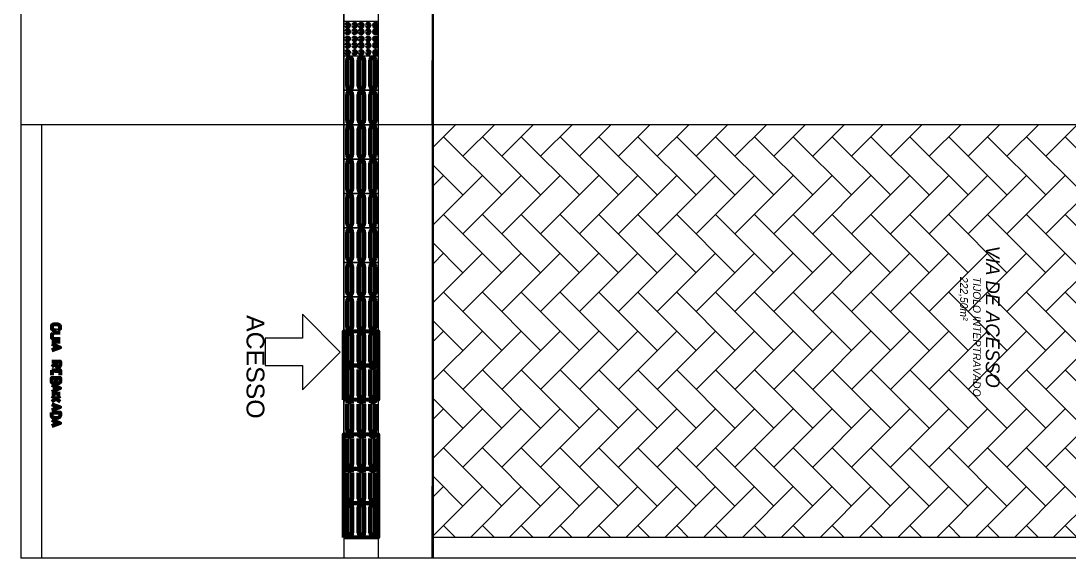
# Model space of a CAD drawing. Header units: millimetres. Extents: x 2273 to 2522, y 1034 to 1187.
# Drawn here: x 2388.99 to 2396.62, y 1155.71 to 1159.62 of the extents above; entities that cross this region are included whole.
import ezdxf

# ---------------------------------------------------------------- set-up
doc = ezdxf.new("R2010")
doc.units = ezdxf.units.MM
doc.layers.add('LAYER8', color=8, linetype='Continuous')
doc.layers.add('PAREDES', color=4, linetype='Continuous', lineweight=100)
doc.styles.get("Standard").update_dxf_attribs({"font": 'arial.ttf'})

# ---------------------------------------------------------------- blocks, each defined once
blk = doc.blocks.new('DEW')
at = {"layer": 'PAREDES', "color": 0, "linetype": 'Continuous'}
for points in [[(89.6564, 139.748), (89.6505, 139.7539), (89.6446, 139.7598), (89.6417, 139.7627), (89.627, 139.7627), (89.6211, 139.7598), (89.6152, 139.7539), (89.6123, 139.748), (89.6123, 139.7392), (89.6123, 139.7245), (89.6123, 139.7157), (89.6152, 139.7098), (89.6211, 139.701), (89.627, 139.701), (89.6417, 139.701), (89.6446, 139.701), (89.6505, 139.7098), (89.6564, 139.7157), (89.6564, 139.7245), (89.6417, 139.7245)], [(89.674, 139.7627), (89.674, 139.7186), (89.6799, 139.7098), (89.6858, 139.701), (89.6946, 139.701), (89.7005, 139.701), (89.7093, 139.701), (89.7152, 139.7098), (89.7181, 139.7186), (89.7181, 139.7627)], [(89.7387, 139.7627), (89.7387, 139.701)], [(89.7534, 139.701), (89.7799, 139.7627), (89.8034, 139.701)], [(89.8828, 139.701), (89.8828, 139.7627), (89.9064, 139.7627), (89.9152, 139.7598), (89.9211, 139.7569), (89.9211, 139.751), (89.9211, 139.7451), (89.9211, 139.7392), (89.9152, 139.7363), (89.9064, 139.7333), (89.8828, 139.7333)], [(89.9446, 139.701), (89.9446, 139.7627), (89.9828, 139.7627)], [(90.027, 139.7333), (90.0358, 139.7304), (90.0387, 139.7275), (90.0417, 139.7216), (90.0417, 139.7127), (90.0387, 139.7069), (90.0358, 139.701), (90.027, 139.701), (90.0005, 139.701), (90.0005, 139.7627), (90.027, 139.7627), (90.0358, 139.7598), (90.0387, 139.7569), (90.0417, 139.751), (90.0417, 139.7451), (90.0387, 139.7392), (90.0358, 139.7363), (90.027, 139.7333), (90.0005, 139.7333)], [(90.0534, 139.701), (90.077, 139.7627), (90.1034, 139.701)], [(90.1181, 139.7627), (90.1181, 139.701)], [(90.1358, 139.7627), (90.177, 139.701)], [(90.177, 139.7627), (90.1358, 139.701)], [(90.1917, 139.701), (90.2152, 139.7627), (90.2387, 139.701)], [(90.2534, 139.701), (90.2534, 139.7627), (90.274, 139.7627), (90.2828, 139.7598), (90.2887, 139.7539), (90.2917, 139.748), (90.2946, 139.7392), (90.2946, 139.7245), (90.2917, 139.7157), (90.2887, 139.7098), (90.2828, 139.701), (90.274, 139.701), (90.2534, 139.701)], [(90.3064, 139.701), (90.3299, 139.7627), (90.3534, 139.701)], [(89.7652, 139.7216), (89.7946, 139.7216)], [(89.9005, 139.7333), (89.9211, 139.701)], [(89.9446, 139.7333), (89.9652, 139.7333)], [(89.9446, 139.701), (89.9828, 139.701)], [(90.0623, 139.7216), (90.0917, 139.7216)], [(90.2005, 139.7216), (90.2299, 139.7216)], [(90.3152, 139.7216), (90.3446, 139.7216)]]:
    blk.add_lwpolyline(points, dxfattribs=at)
blk = doc.blocks.new('VBCX')
at = {"layer": 'PAREDES', "color": 30, "linetype": 'Continuous'}
for points in [[(87.4358, 142.0451), (87.4446, 142.048), (87.4475, 142.0569), (87.4446, 142.0657), (87.4358, 142.0686), (87.427, 142.0657), (87.424, 142.0569), (87.427, 142.048), (87.4358, 142.0451)], [(87.4358, 142.048), (87.4417, 142.048), (87.4446, 142.0569), (87.4417, 142.0627), (87.4358, 142.0657), (87.427, 142.0627), (87.424, 142.0569), (87.427, 142.048), (87.4358, 142.048)], [(87.4828, 142.0451), (87.4917, 142.048), (87.4946, 142.0569), (87.4917, 142.0657), (87.4828, 142.0686), (87.474, 142.0657), (87.4711, 142.0569), (87.474, 142.048), (87.4828, 142.0451)], [(87.4828, 142.048), (87.4917, 142.048), (87.4946, 142.0569), (87.4917, 142.0627), (87.4828, 142.0657), (87.477, 142.0627), (87.474, 142.0569), (87.477, 142.048), (87.4828, 142.048)], [(87.5358, 142.0451), (87.5417, 142.048), (87.5475, 142.0569), (87.5417, 142.0657), (87.5358, 142.0686), (87.527, 142.0657), (87.524, 142.0569), (87.527, 142.048), (87.5358, 142.0451)], [(87.5358, 142.048), (87.5417, 142.048), (87.5446, 142.0569), (87.5417, 142.0627), (87.5358, 142.0657), (87.527, 142.0627), (87.524, 142.0569), (87.527, 142.048), (87.5358, 142.048)], [(87.5828, 142.0451), (87.5917, 142.048), (87.5946, 142.0569), (87.5917, 142.0657), (87.5828, 142.0686), (87.574, 142.0657), (87.5711, 142.0569), (87.574, 142.048), (87.5828, 142.0451)], [(87.5828, 142.048), (87.5887, 142.048), (87.5917, 142.0569), (87.5887, 142.0627), (87.5828, 142.0657), (87.577, 142.0627), (87.574, 142.0569), (87.577, 142.048), (87.5828, 142.048)], [(87.6328, 142.0451), (87.6417, 142.048), (87.6446, 142.0569), (87.6417, 142.0657), (87.6328, 142.0686), (87.627, 142.0657), (87.6211, 142.0569), (87.627, 142.048), (87.6328, 142.0451)], [(87.6328, 142.048), (87.6417, 142.048), (87.6446, 142.0569), (87.6417, 142.0627), (87.6328, 142.0657), (87.627, 142.0627), (87.624, 142.0569), (87.627, 142.048), (87.6328, 142.048)], [(87.4358, 141.9951), (87.4417, 141.998), (87.4446, 142.0039), (87.4417, 142.0127), (87.4358, 142.0157), (87.427, 142.0127), (87.424, 142.0039), (87.427, 141.998), (87.4358, 141.9951)], [(87.4358, 141.9951), (87.4446, 141.998), (87.4475, 142.0039), (87.4446, 142.0127), (87.4358, 142.0157), (87.427, 142.0127), (87.424, 142.0039), (87.427, 141.998), (87.4358, 141.9951)], [(87.4358, 141.9422), (87.4446, 141.9451), (87.4475, 141.9539), (87.4446, 141.9627), (87.4358, 141.9657), (87.427, 141.9627), (87.424, 141.9539), (87.427, 141.9451), (87.4358, 141.9422)], [(87.4828, 141.9951), (87.4917, 141.998), (87.4946, 142.0039), (87.4917, 142.0127), (87.4828, 142.0157), (87.474, 142.0127), (87.4711, 142.0039), (87.474, 141.998), (87.4828, 141.9951)], [(87.4828, 141.9422), (87.4917, 141.9451), (87.4946, 141.9539), (87.4917, 141.9627), (87.4828, 141.9657), (87.474, 141.9627), (87.4711, 141.9539), (87.474, 141.9451), (87.4828, 141.9422)], [(87.4828, 141.9951), (87.4917, 141.998), (87.4946, 142.0039), (87.4917, 142.0127), (87.4828, 142.0157), (87.477, 142.0127), (87.474, 142.0039), (87.477, 141.998), (87.4828, 141.9951)], [(87.5358, 141.9951), (87.5417, 141.998), (87.5446, 142.0039), (87.5417, 142.0127), (87.5358, 142.0157), (87.527, 142.0127), (87.524, 142.0039), (87.527, 141.998), (87.5358, 141.9951)], [(87.5358, 141.9951), (87.5417, 141.998), (87.5475, 142.0039), (87.5417, 142.0127), (87.5358, 142.0157), (87.527, 142.0127), (87.524, 142.0039), (87.527, 141.998), (87.5358, 141.9951)], [(87.5358, 141.9422), (87.5417, 141.9451), (87.5475, 141.9539), (87.5417, 141.9627), (87.5358, 141.9657), (87.527, 141.9627), (87.524, 141.9539), (87.527, 141.9451), (87.5358, 141.9422)], [(87.5828, 141.9951), (87.5917, 141.998), (87.5946, 142.0039), (87.5917, 142.0127), (87.5828, 142.0157), (87.574, 142.0127), (87.5711, 142.0039), (87.574, 141.998), (87.5828, 141.9951)], [(87.5828, 141.9422), (87.5917, 141.9451), (87.5946, 141.9539), (87.5917, 141.9627), (87.5828, 141.9657), (87.574, 141.9627), (87.5711, 141.9539), (87.574, 141.9451), (87.5828, 141.9422)], [(87.5828, 141.9951), (87.5887, 141.998), (87.5917, 142.0039), (87.5887, 142.0127), (87.5828, 142.0157), (87.577, 142.0127), (87.574, 142.0039), (87.577, 141.998), (87.5828, 141.9951)], [(87.6328, 141.9951), (87.6417, 141.998), (87.6446, 142.0039), (87.6417, 142.0127), (87.6328, 142.0157), (87.627, 142.0127), (87.6211, 142.0039), (87.627, 141.998), (87.6328, 141.9951)], [(87.6328, 141.9422), (87.6417, 141.9451), (87.6446, 141.9539), (87.6417, 141.9627), (87.6328, 141.9657), (87.627, 141.9627), (87.6211, 141.9539), (87.627, 141.9451), (87.6328, 141.9422)], [(87.6328, 141.9951), (87.6417, 141.998), (87.6446, 142.0039), (87.6417, 142.0127), (87.6328, 142.0157), (87.627, 142.0127), (87.624, 142.0039), (87.627, 141.998), (87.6328, 141.9951)], [(87.4358, 141.9451), (87.4417, 141.948), (87.4446, 141.9539), (87.4417, 141.9598), (87.4358, 141.9627), (87.427, 141.9598), (87.424, 141.9539), (87.427, 141.948), (87.4358, 141.9451)], [(87.4358, 141.8951), (87.4446, 141.898), (87.4475, 141.9069), (87.4446, 141.9127), (87.4358, 141.9186), (87.427, 141.9127), (87.424, 141.9069), (87.427, 141.898), (87.4358, 141.8951)], [(87.4358, 141.8951), (87.4417, 141.898), (87.4446, 141.9069), (87.4417, 141.9127), (87.4358, 141.9157), (87.427, 141.9127), (87.424, 141.9069), (87.427, 141.898), (87.4358, 141.8951)], [(87.4828, 141.8951), (87.4917, 141.898), (87.4946, 141.9069), (87.4917, 141.9127), (87.4828, 141.9186), (87.474, 141.9127), (87.4711, 141.9069), (87.474, 141.898), (87.4828, 141.8951)], [(87.4828, 141.9451), (87.4917, 141.948), (87.4946, 141.9539), (87.4917, 141.9598), (87.4828, 141.9627), (87.477, 141.9598), (87.474, 141.9539), (87.477, 141.948), (87.4828, 141.9451)], [(87.4828, 141.8951), (87.4917, 141.898), (87.4946, 141.9069), (87.4917, 141.9127), (87.4828, 141.9157), (87.477, 141.9127), (87.474, 141.9069), (87.477, 141.898), (87.4828, 141.8951)], [(87.5358, 141.9451), (87.5417, 141.948), (87.5446, 141.9539), (87.5417, 141.9598), (87.5358, 141.9627), (87.527, 141.9598), (87.524, 141.9539), (87.527, 141.948), (87.5358, 141.9451)], [(87.5358, 141.8951), (87.5417, 141.898), (87.5475, 141.9069), (87.5417, 141.9127), (87.5358, 141.9186), (87.527, 141.9127), (87.524, 141.9069), (87.527, 141.898), (87.5358, 141.8951)], [(87.5358, 141.8951), (87.5417, 141.898), (87.5446, 141.9069), (87.5417, 141.9127), (87.5358, 141.9157), (87.527, 141.9127), (87.524, 141.9069), (87.527, 141.898), (87.5358, 141.8951)], [(87.5828, 141.8951), (87.5917, 141.898), (87.5946, 141.9069), (87.5917, 141.9127), (87.5828, 141.9186), (87.574, 141.9127), (87.5711, 141.9069), (87.574, 141.898), (87.5828, 141.8951)], [(87.5828, 141.9451), (87.5887, 141.948), (87.5917, 141.9539), (87.5887, 141.9598), (87.5828, 141.9627), (87.577, 141.9598), (87.574, 141.9539), (87.577, 141.948), (87.5828, 141.9451)], [(87.5828, 141.8951), (87.5887, 141.898), (87.5917, 141.9069), (87.5887, 141.9127), (87.5828, 141.9157), (87.577, 141.9127), (87.574, 141.9069), (87.577, 141.898), (87.5828, 141.8951)], [(87.6328, 141.8951), (87.6417, 141.898), (87.6446, 141.9069), (87.6417, 141.9127), (87.6328, 141.9186), (87.627, 141.9127), (87.6211, 141.9069), (87.627, 141.898), (87.6328, 141.8951)], [(87.6328, 141.9451), (87.6417, 141.948), (87.6446, 141.9539), (87.6417, 141.9598), (87.6328, 141.9627), (87.627, 141.9598), (87.624, 141.9539), (87.627, 141.948), (87.6328, 141.9451)], [(87.6328, 141.8951), (87.6417, 141.898), (87.6446, 141.9069), (87.6417, 141.9127), (87.6328, 141.9157), (87.627, 141.9127), (87.624, 141.9069), (87.627, 141.898), (87.6328, 141.8951)], [(87.4358, 141.8451), (87.4417, 141.848), (87.4446, 141.8539), (87.4417, 141.8627), (87.4358, 141.8657), (87.427, 141.8627), (87.424, 141.8539), (87.427, 141.848), (87.4358, 141.8451)], [(87.4358, 141.8422), (87.4446, 141.848), (87.4475, 141.8539), (87.4446, 141.8627), (87.4358, 141.8657), (87.427, 141.8627), (87.424, 141.8539), (87.427, 141.848), (87.4358, 141.8422)], [(87.4828, 141.8422), (87.4917, 141.848), (87.4946, 141.8539), (87.4917, 141.8627), (87.4828, 141.8657), (87.474, 141.8627), (87.4711, 141.8539), (87.474, 141.848), (87.4828, 141.8422)], [(87.4828, 141.8451), (87.4917, 141.848), (87.4946, 141.8539), (87.4917, 141.8627), (87.4828, 141.8657), (87.477, 141.8627), (87.474, 141.8539), (87.477, 141.848), (87.4828, 141.8451)], [(87.5358, 141.8451), (87.5417, 141.848), (87.5446, 141.8539), (87.5417, 141.8627), (87.5358, 141.8657), (87.527, 141.8627), (87.524, 141.8539), (87.527, 141.848), (87.5358, 141.8451)], [(87.5358, 141.8422), (87.5417, 141.848), (87.5475, 141.8539), (87.5417, 141.8627), (87.5358, 141.8657), (87.527, 141.8627), (87.524, 141.8539), (87.527, 141.848), (87.5358, 141.8422)], [(87.5828, 141.8422), (87.5917, 141.848), (87.5946, 141.8539), (87.5917, 141.8627), (87.5828, 141.8657), (87.574, 141.8627), (87.5711, 141.8539), (87.574, 141.848), (87.5828, 141.8422)], [(87.5828, 141.8451), (87.5887, 141.848), (87.5917, 141.8539), (87.5887, 141.8627), (87.5828, 141.8657), (87.577, 141.8627), (87.574, 141.8539), (87.577, 141.848), (87.5828, 141.8451)], [(87.6328, 141.8422), (87.6417, 141.848), (87.6446, 141.8539), (87.6417, 141.8627), (87.6328, 141.8657), (87.627, 141.8627), (87.6211, 141.8539), (87.627, 141.848), (87.6328, 141.8422)], [(87.6328, 141.8451), (87.6417, 141.848), (87.6446, 141.8539), (87.6417, 141.8627), (87.6328, 141.8657), (87.627, 141.8627), (87.624, 141.8539), (87.627, 141.848), (87.6328, 141.8451)]]:
    blk.add_lwpolyline(points, dxfattribs=at)
at = {"layer": 'PAREDES', "color": 160, "linetype": 'Continuous'}
for points in [[(87.6887, 142.0598), (87.6799, 142.0569), (87.674, 142.0539), (87.6711, 142.048), (87.6681, 142.0392), (87.6711, 142.0304), (87.674, 142.0245), (87.6799, 142.0216), (87.6887, 142.0186)], [(87.6887, 142.0539), (87.677, 142.051), (87.674, 142.0392), (87.677, 142.0275), (87.6887, 142.0245)], [(87.6887, 142.0598), (87.8799, 142.0598)], [(87.6887, 142.0539), (87.8799, 142.0539)], [(87.8799, 142.0186), (87.8887, 142.0216), (87.8946, 142.0245), (87.8975, 142.0304), (87.9005, 142.0392), (87.8975, 142.048), (87.8946, 142.0539), (87.8887, 142.0569), (87.8799, 142.0598)], [(87.8799, 142.0245), (87.8917, 142.0275), (87.8946, 142.0392), (87.8917, 142.051), (87.8799, 142.0539)], [(87.9387, 142.0598), (87.9299, 142.0569), (87.924, 142.0539), (87.9211, 142.048), (87.9181, 142.0392), (87.9211, 142.0304), (87.924, 142.0245), (87.9299, 142.0216), (87.9387, 142.0186)], [(87.9387, 142.0539), (87.927, 142.051), (87.924, 142.0392), (87.927, 142.0275), (87.9387, 142.0245)], [(87.9387, 142.0598), (88.1299, 142.0598)], [(87.9387, 142.0539), (88.1299, 142.0539)], [(88.1299, 142.0186), (88.1387, 142.0216), (88.1446, 142.0245), (88.1475, 142.0304), (88.1505, 142.0392), (88.1475, 142.048), (88.1446, 142.0539), (88.1387, 142.0569), (88.1299, 142.0598)], [(88.1299, 142.0245), (88.1417, 142.0275), (88.1446, 142.0392), (88.1417, 142.051), (88.1299, 142.0539)], [(88.1887, 142.0598), (88.1799, 142.0569), (88.174, 142.0539), (88.1711, 142.048), (88.1681, 142.0392), (88.1711, 142.0304), (88.174, 142.0245), (88.1799, 142.0216), (88.1887, 142.0186)], [(88.1887, 142.0539), (88.177, 142.051), (88.174, 142.0392), (88.177, 142.0275), (88.1887, 142.0245)], [(88.1887, 142.0598), (88.3799, 142.0598)], [(88.1887, 142.0539), (88.3799, 142.0539)], [(88.3799, 142.0186), (88.3887, 142.0216), (88.3946, 142.0245), (88.3975, 142.0304), (88.4005, 142.0392), (88.3975, 142.048), (88.3946, 142.0539), (88.3858, 142.0569), (88.3799, 142.0598)], [(88.3799, 142.0245), (88.3917, 142.0275), (88.3946, 142.0392), (88.3917, 142.051), (88.3799, 142.0539)], [(88.4387, 142.0598), (88.4299, 142.0569), (88.424, 142.0539), (88.4211, 142.048), (88.4181, 142.0392), (88.4211, 142.0304), (88.424, 142.0245), (88.4299, 142.0216), (88.4387, 142.0186)], [(88.4387, 142.0539), (88.427, 142.051), (88.424, 142.0392), (88.427, 142.0275), (88.4387, 142.0245)], [(88.4387, 142.0598), (88.6299, 142.0598)], [(88.4387, 142.0539), (88.6299, 142.0539)], [(88.6299, 142.0186), (88.6387, 142.0216), (88.6446, 142.0245), (88.6475, 142.0304), (88.6505, 142.0392), (88.6475, 142.048), (88.6446, 142.0539), (88.6358, 142.0569), (88.6299, 142.0598)], [(88.6299, 142.0245), (88.6417, 142.0275), (88.6446, 142.0392), (88.6417, 142.051), (88.6299, 142.0539)], [(88.6887, 142.0598), (88.6799, 142.0569), (88.674, 142.0539), (88.6711, 142.048), (88.6681, 142.0392), (88.6711, 142.0304), (88.674, 142.0245), (88.6799, 142.0216), (88.6887, 142.0186)], [(88.6887, 142.0539), (88.677, 142.051), (88.674, 142.0392), (88.677, 142.0275), (88.6887, 142.0245)], [(88.6887, 142.0598), (88.8799, 142.0598)], [(88.6887, 142.0539), (88.8799, 142.0539)], [(88.8799, 142.0186), (88.8858, 142.0216), (88.8946, 142.0245), (88.8975, 142.0304), (88.9005, 142.0392), (88.8975, 142.048), (88.8946, 142.0539), (88.8858, 142.0569), (88.8799, 142.0598)], [(88.8799, 142.0245), (88.8917, 142.0275), (88.8946, 142.0392), (88.8917, 142.051), (88.8799, 142.0539)], [(88.9417, 142.0598), (88.9328, 142.0569), (88.927, 142.0539), (88.9211, 142.048), (88.9211, 142.0392), (88.9211, 142.0304), (88.927, 142.0245), (88.9328, 142.0216), (88.9417, 142.0186)], [(88.9417, 142.0539), (88.9299, 142.051), (88.924, 142.0392), (88.9299, 142.0275), (88.9417, 142.0245)], [(88.9417, 142.0598), (89.1299, 142.0598)], [(88.9417, 142.0539), (89.1299, 142.0539)], [(89.1299, 142.0186), (89.1358, 142.0216), (89.1446, 142.0245), (89.1475, 142.0304), (89.1505, 142.0392), (89.1475, 142.048), (89.1446, 142.0539), (89.1358, 142.0569), (89.1299, 142.0598)], [(89.1299, 142.0245), (89.1417, 142.0275), (89.1446, 142.0392), (89.1417, 142.051), (89.1299, 142.0539)], [(89.1917, 142.0598), (89.1828, 142.0569), (89.177, 142.0539), (89.1711, 142.048), (89.1711, 142.0392), (89.1711, 142.0304), (89.177, 142.0245), (89.1828, 142.0216), (89.1917, 142.0186)], [(89.1917, 142.0539), (89.1799, 142.051), (89.174, 142.0392), (89.1799, 142.0275), (89.1917, 142.0245)], [(89.1917, 142.0598), (89.3828, 142.0598)], [(89.1917, 142.0539), (89.3828, 142.0539)], [(89.3799, 142.0186), (89.3887, 142.0216), (89.3946, 142.0245), (89.4005, 142.0304), (89.4005, 142.0392), (89.4005, 142.048), (89.3946, 142.0539), (89.3887, 142.0569), (89.3799, 142.0598)], [(89.3799, 142.0245), (89.3917, 142.0275), (89.3975, 142.0392), (89.3917, 142.051), (89.3799, 142.0539)], [(89.4417, 142.0598), (89.4328, 142.0569), (89.427, 142.0539), (89.4211, 142.048), (89.4211, 142.0392), (89.4211, 142.0304), (89.427, 142.0245), (89.4328, 142.0216), (89.4417, 142.0186)], [(89.4417, 142.0539), (89.4299, 142.051), (89.424, 142.0392), (89.4299, 142.0275), (89.4417, 142.0245)], [(89.4417, 142.0598), (89.6328, 142.0598)], [(89.4417, 142.0539), (89.6328, 142.0539)], [(89.6299, 142.0186), (89.6387, 142.0216), (89.6446, 142.0245), (89.6505, 142.0304), (89.6505, 142.0392), (89.6505, 142.048), (89.6446, 142.0539), (89.6387, 142.0569), (89.6299, 142.0598)], [(89.6299, 142.0245), (89.6417, 142.0275), (89.6475, 142.0392), (89.6417, 142.051), (89.6299, 142.0539)], [(89.9123, 141.8275), (89.6623, 141.8275), (89.6623, 142.0775), (89.9123, 142.0775), (89.9123, 141.8275)], [(89.6917, 142.0598), (89.6828, 142.0569), (89.677, 142.0539), (89.6711, 142.048), (89.6711, 142.0392), (89.6711, 142.0304), (89.677, 142.0245), (89.6828, 142.0216), (89.6917, 142.0186)], [(89.6917, 142.0539), (89.6799, 142.051), (89.674, 142.0392), (89.6799, 142.0275), (89.6917, 142.0245)], [(89.6917, 142.0598), (89.8828, 142.0598)], [(89.6917, 142.0539), (89.8828, 142.0539)], [(89.8799, 142.0186), (89.8887, 142.0216), (89.8946, 142.0245), (89.9005, 142.0304), (89.9005, 142.0392), (89.9005, 142.048), (89.8946, 142.0539), (89.8887, 142.0569), (89.8799, 142.0598)], [(89.8799, 142.0245), (89.8917, 142.0275), (89.8975, 142.0392), (89.8917, 142.051), (89.8799, 142.0539)], [(90.1623, 141.8275), (89.9123, 141.8275), (89.9123, 142.0775), (90.1623, 142.0775), (90.1623, 141.8275)], [(89.9387, 142.0598), (89.9328, 142.0569), (89.927, 142.0539), (89.9211, 142.048), (89.9211, 142.0392), (89.9211, 142.0304), (89.927, 142.0245), (89.9328, 142.0216), (89.9387, 142.0186)], [(89.9387, 142.0539), (89.9299, 142.051), (89.924, 142.0392), (89.9299, 142.0275), (89.9387, 142.0245)], [(89.9417, 142.0598), (90.1328, 142.0598)], [(89.9417, 142.0539), (90.1328, 142.0539)], [(90.1299, 142.0186), (90.1387, 142.0216), (90.1446, 142.0245), (90.1505, 142.0304), (90.1505, 142.0392), (90.1505, 142.048), (90.1446, 142.0539), (90.1387, 142.0569), (90.1299, 142.0598)], [(90.1299, 142.0245), (90.1417, 142.0275), (90.1475, 142.0392), (90.1417, 142.051), (90.1299, 142.0539)], [(90.1887, 142.0598), (90.1828, 142.0569), (90.177, 142.0539), (90.1711, 142.048), (90.1711, 142.0392), (90.1711, 142.0304), (90.177, 142.0245), (90.1828, 142.0216), (90.1887, 142.0186)], [(90.1887, 142.0539), (90.1799, 142.051), (90.174, 142.0392), (90.1799, 142.0275), (90.1887, 142.0245)], [(90.1917, 142.0598), (90.3828, 142.0598)], [(90.1917, 142.0539), (90.3828, 142.0539)], [(90.3799, 142.0186), (90.3887, 142.0216), (90.3946, 142.0245), (90.4005, 142.0304), (90.4005, 142.0392), (90.4005, 142.048), (90.3946, 142.0539), (90.3887, 142.0569), (90.3799, 142.0598)], [(90.3799, 142.0245), (90.3917, 142.0275), (90.3975, 142.0392), (90.3917, 142.051), (90.3799, 142.0539)], [(90.6623, 141.8275), (90.4123, 141.8275), (90.4123, 142.0775), (90.6623, 142.0775), (90.6623, 141.8275)], [(90.4387, 142.0598), (90.4328, 142.0569), (90.427, 142.0539), (90.4211, 142.048), (90.4211, 142.0392), (90.4211, 142.0304), (90.427, 142.0245), (90.4328, 142.0216), (90.4387, 142.0186)], [(90.4387, 142.0539), (90.4299, 142.051), (90.424, 142.0392), (90.4299, 142.0275), (90.4387, 142.0245)], [(90.4417, 142.0598), (90.6328, 142.0598)], [(90.4417, 142.0539), (90.6328, 142.0539)], [(90.6299, 142.0186), (90.6387, 142.0216), (90.6446, 142.0245), (90.6505, 142.0304), (90.6505, 142.0392), (90.6475, 142.048), (90.6446, 142.0539), (90.6387, 142.0569), (90.6299, 142.0598)], [(90.6299, 142.0245), (90.6417, 142.0275), (90.6475, 142.0392), (90.6417, 142.051), (90.6299, 142.0539)], [(90.9123, 141.8275), (90.6623, 141.8275), (90.6623, 142.0775), (90.9123, 142.0775), (90.9123, 141.8275)], [(90.6887, 142.0598), (90.6828, 142.0569), (90.677, 142.0539), (90.6711, 142.048), (90.6711, 142.0392), (90.6711, 142.0304), (90.677, 142.0245), (90.6828, 142.0216), (90.6887, 142.0186)], [(90.6887, 142.0539), (90.6799, 142.051), (90.674, 142.0392), (90.6799, 142.0275), (90.6887, 142.0245)], [(90.6917, 142.0598), (90.8828, 142.0598)], [(90.6917, 142.0539), (90.8828, 142.0539)], [(90.8799, 142.0186), (90.8887, 142.0216), (90.8946, 142.0245), (90.8975, 142.0304), (90.9005, 142.0392), (90.8975, 142.048), (90.8946, 142.0539), (90.8887, 142.0569), (90.8799, 142.0598)], [(90.8799, 142.0245), (90.8917, 142.0275), (90.8975, 142.0392), (90.8917, 142.051), (90.8799, 142.0539)], [(91.1623, 141.8275), (90.9123, 141.8275), (90.9123, 142.0775), (91.1623, 142.0775), (91.1623, 141.8275)], [(90.9417, 142.0598), (90.9328, 142.0569), (90.927, 142.0539), (90.924, 142.048), (90.9211, 142.0392), (90.924, 142.0304), (90.927, 142.0245), (90.9328, 142.0216), (90.9417, 142.0186)], [(90.9417, 142.0539), (90.9299, 142.051), (90.927, 142.0392), (90.9299, 142.0275), (90.9417, 142.0245)], [(90.9417, 142.0598), (91.1299, 142.0598)], [(90.9417, 142.0539), (91.1299, 142.0539)], [(91.1299, 142.0186), (91.1387, 142.0216), (91.1446, 142.0245), (91.1475, 142.0304), (91.1505, 142.0392), (91.1475, 142.048), (91.1446, 142.0539), (91.1387, 142.0569), (91.1299, 142.0598)], [(91.1299, 142.0245), (91.1417, 142.0275), (91.1475, 142.0392), (91.1417, 142.051), (91.1299, 142.0539)], [(87.6887, 141.9745), (87.6799, 141.9745), (87.674, 141.9686), (87.6711, 141.9627), (87.6681, 141.9539), (87.6711, 141.948), (87.674, 141.9392), (87.6799, 141.9363), (87.6887, 141.9333)], [(87.6887, 141.9716), (87.677, 141.9657), (87.674, 141.9539), (87.677, 141.9422), (87.6887, 141.9392)], [(87.8799, 142.0245), (87.6887, 142.0245)], [(87.8799, 142.0186), (87.6887, 142.0186)], [(87.6887, 141.9745), (87.8799, 141.9745)], [(87.6887, 141.9686), (87.8799, 141.9686)], [(87.8799, 141.9333), (87.8887, 141.9363), (87.8946, 141.9392), (87.8975, 141.948), (87.9005, 141.9539), (87.8975, 141.9627), (87.8946, 141.9686), (87.8887, 141.9745), (87.8799, 141.9745)], [(87.8799, 141.9392), (87.8917, 141.9422), (87.8946, 141.9539), (87.8917, 141.9657), (87.8799, 141.9716)], [(87.9387, 141.9745), (87.9299, 141.9745), (87.924, 141.9686), (87.9211, 141.9627), (87.9181, 141.9539), (87.9211, 141.948), (87.924, 141.9392), (87.9299, 141.9363), (87.9387, 141.9333)], [(87.9387, 141.9716), (87.927, 141.9657), (87.924, 141.9539), (87.927, 141.9422), (87.9387, 141.9392)], [(88.1299, 142.0245), (87.9387, 142.0245)], [(88.1299, 142.0186), (87.9387, 142.0186)], [(87.9387, 141.9745), (88.1299, 141.9745)], [(87.9387, 141.9686), (88.1299, 141.9686)], [(88.1299, 141.9333), (88.1387, 141.9363), (88.1446, 141.9392), (88.1475, 141.948), (88.1505, 141.9539), (88.1475, 141.9627), (88.1446, 141.9686), (88.1387, 141.9745), (88.1299, 141.9745)], [(88.1299, 141.9392), (88.1417, 141.9422), (88.1446, 141.9539), (88.1417, 141.9657), (88.1299, 141.9716)], [(88.1887, 141.9745), (88.1799, 141.9745), (88.174, 141.9686), (88.1711, 141.9627), (88.1681, 141.9539), (88.1711, 141.948), (88.174, 141.9392), (88.1799, 141.9363), (88.1887, 141.9333)], [(88.1887, 141.9716), (88.177, 141.9657), (88.174, 141.9539), (88.177, 141.9422), (88.1887, 141.9392)], [(88.3799, 142.0245), (88.1887, 142.0245)], [(88.3799, 142.0186), (88.1887, 142.0186)], [(88.1887, 141.9745), (88.3799, 141.9745)], [(88.1887, 141.9686), (88.3799, 141.9686)], [(88.3799, 141.9333), (88.3887, 141.9363), (88.3946, 141.9392), (88.3975, 141.948), (88.4005, 141.9539), (88.3975, 141.9627), (88.3946, 141.9686), (88.3858, 141.9745), (88.3799, 141.9745)], [(88.3799, 141.9392), (88.3917, 141.9422), (88.3946, 141.9539), (88.3917, 141.9657), (88.3799, 141.9716)], [(88.4387, 141.9745), (88.4299, 141.9745), (88.424, 141.9686), (88.4211, 141.9627), (88.4181, 141.9539), (88.4211, 141.948), (88.424, 141.9392), (88.4299, 141.9363), (88.4387, 141.9333)], [(88.4387, 141.9716), (88.427, 141.9657), (88.424, 141.9539), (88.427, 141.9422), (88.4387, 141.9392)], [(88.6299, 142.0245), (88.4387, 142.0245)], [(88.6299, 142.0186), (88.4387, 142.0186)], [(88.4387, 141.9745), (88.6299, 141.9745)], [(88.4387, 141.9686), (88.6299, 141.9686)], [(88.6299, 141.9333), (88.6387, 141.9363), (88.6446, 141.9392), (88.6475, 141.948), (88.6505, 141.9539), (88.6475, 141.9627), (88.6446, 141.9686), (88.6358, 141.9745), (88.6299, 141.9745)], [(88.6299, 141.9392), (88.6417, 141.9422), (88.6446, 141.9539), (88.6417, 141.9657), (88.6299, 141.9716)], [(88.6887, 141.9745), (88.6799, 141.9745), (88.674, 141.9686), (88.6711, 141.9627), (88.6681, 141.9539), (88.6711, 141.948), (88.674, 141.9392), (88.6799, 141.9363), (88.6887, 141.9333)], [(88.6887, 141.9716), (88.677, 141.9657), (88.674, 141.9539), (88.677, 141.9422), (88.6887, 141.9392)], [(88.8799, 142.0245), (88.6887, 142.0245)], [(88.8799, 142.0186), (88.6887, 142.0186)], [(88.6887, 141.9745), (88.8799, 141.9745)], [(88.6887, 141.9686), (88.8799, 141.9686)], [(88.8799, 141.9333), (88.8858, 141.9363), (88.8946, 141.9392), (88.8975, 141.948), (88.9005, 141.9539), (88.8975, 141.9627), (88.8946, 141.9686), (88.8858, 141.9745), (88.8799, 141.9745)], [(88.8799, 141.9392), (88.8917, 141.9422), (88.8946, 141.9539), (88.8917, 141.9657), (88.8799, 141.9716)], [(88.9417, 141.9745), (88.9328, 141.9745), (88.927, 141.9686), (88.9211, 141.9627), (88.9211, 141.9539), (88.9211, 141.948), (88.927, 141.9392), (88.9328, 141.9363), (88.9417, 141.9333)], [(88.9417, 141.9716), (88.9299, 141.9657), (88.924, 141.9539), (88.9299, 141.9422), (88.9417, 141.9392)], [(89.1299, 142.0245), (88.9417, 142.0245)], [(89.1299, 142.0186), (88.9417, 142.0186)], [(88.9417, 141.9745), (89.1299, 141.9745)], [(88.9417, 141.9686), (89.1299, 141.9686)], [(89.1299, 141.9333), (89.1358, 141.9363), (89.1446, 141.9392), (89.1475, 141.948), (89.1505, 141.9539), (89.1475, 141.9627), (89.1446, 141.9686), (89.1358, 141.9745), (89.1299, 141.9745)], [(89.1299, 141.9392), (89.1417, 141.9422), (89.1446, 141.9539), (89.1417, 141.9657), (89.1299, 141.9716)], [(89.1917, 141.9745), (89.1828, 141.9745), (89.177, 141.9686), (89.1711, 141.9627), (89.1711, 141.9539), (89.1711, 141.948), (89.177, 141.9392), (89.1828, 141.9363), (89.1917, 141.9333)], [(89.1917, 141.9716), (89.1799, 141.9657), (89.174, 141.9539), (89.1799, 141.9422), (89.1917, 141.9392)], [(89.3828, 142.0245), (89.1917, 142.0245)], [(89.3828, 142.0186), (89.1917, 142.0186)], [(89.1917, 141.9745), (89.3828, 141.9745)], [(89.1917, 141.9686), (89.3828, 141.9686)], [(89.3799, 141.9333), (89.3887, 141.9363), (89.3946, 141.9392), (89.4005, 141.948), (89.4005, 141.9539), (89.4005, 141.9627), (89.3946, 141.9686), (89.3887, 141.9745), (89.3799, 141.9745)], [(89.3799, 141.9392), (89.3917, 141.9422), (89.3975, 141.9539), (89.3917, 141.9657), (89.3799, 141.9716)], [(89.4417, 141.9745), (89.4328, 141.9745), (89.427, 141.9686), (89.4211, 141.9627), (89.4211, 141.9539), (89.4211, 141.948), (89.427, 141.9392), (89.4328, 141.9363), (89.4417, 141.9333)], [(89.4417, 141.9716), (89.4299, 141.9657), (89.424, 141.9539), (89.4299, 141.9422), (89.4417, 141.9392)], [(89.6328, 142.0245), (89.4417, 142.0245)], [(89.6328, 142.0186), (89.4417, 142.0186)], [(89.4417, 141.9745), (89.6328, 141.9745)], [(89.4417, 141.9686), (89.6328, 141.9686)], [(89.6299, 141.9333), (89.6387, 141.9363), (89.6446, 141.9392), (89.6505, 141.948), (89.6505, 141.9539), (89.6505, 141.9627), (89.6446, 141.9686), (89.6387, 141.9745), (89.6299, 141.9745)], [(89.6299, 141.9392), (89.6417, 141.9422), (89.6475, 141.9539), (89.6417, 141.9657), (89.6299, 141.9716)], [(89.6917, 141.9745), (89.6828, 141.9745), (89.677, 141.9686), (89.6711, 141.9627), (89.6711, 141.9539), (89.6711, 141.948), (89.677, 141.9392), (89.6828, 141.9363), (89.6917, 141.9333)], [(89.6917, 141.9716), (89.6799, 141.9657), (89.674, 141.9539), (89.6799, 141.9422), (89.6917, 141.9392)], [(89.8828, 142.0245), (89.6917, 142.0245)], [(89.8828, 142.0186), (89.6917, 142.0186)], [(89.6917, 141.9745), (89.8828, 141.9745)], [(89.6917, 141.9686), (89.8828, 141.9686)], [(89.8799, 141.9333), (89.8887, 141.9363), (89.8946, 141.9392), (89.9005, 141.948), (89.9005, 141.9539), (89.9005, 141.9627), (89.8946, 141.9686), (89.8887, 141.9745), (89.8799, 141.9745)], [(89.8799, 141.9392), (89.8917, 141.9422), (89.8975, 141.9539), (89.8917, 141.9657), (89.8799, 141.9716)], [(89.9387, 141.9745), (89.9328, 141.9745), (89.927, 141.9686), (89.9211, 141.9627), (89.9211, 141.9539), (89.9211, 141.948), (89.927, 141.9392), (89.9328, 141.9363), (89.9387, 141.9333)], [(89.9387, 141.9716), (89.9299, 141.9657), (89.924, 141.9539), (89.9299, 141.9422), (89.9387, 141.9392)], [(90.1328, 142.0245), (89.9417, 142.0245)], [(90.1328, 142.0186), (89.9417, 142.0186)], [(89.9417, 141.9745), (90.1328, 141.9745)], [(89.9417, 141.9686), (90.1328, 141.9686)], [(90.1299, 141.9333), (90.1387, 141.9363), (90.1446, 141.9392), (90.1505, 141.948), (90.1505, 141.9539), (90.1505, 141.9627), (90.1446, 141.9686), (90.1387, 141.9745), (90.1299, 141.9745)], [(90.1299, 141.9392), (90.1417, 141.9422), (90.1475, 141.9539), (90.1417, 141.9657), (90.1299, 141.9716)], [(90.1887, 141.9745), (90.1828, 141.9745), (90.177, 141.9686), (90.1711, 141.9627), (90.1711, 141.9539), (90.1711, 141.948), (90.177, 141.9392), (90.1828, 141.9363), (90.1887, 141.9333)], [(90.1887, 141.9716), (90.1799, 141.9657), (90.174, 141.9539), (90.1799, 141.9422), (90.1887, 141.9392)], [(90.3828, 142.0245), (90.1917, 142.0245)], [(90.3828, 142.0186), (90.1917, 142.0186)], [(90.1917, 141.9745), (90.3828, 141.9745)], [(90.1917, 141.9686), (90.3828, 141.9686)], [(90.3799, 141.9333), (90.3887, 141.9363), (90.3946, 141.9392), (90.4005, 141.948), (90.4005, 141.9539), (90.4005, 141.9627), (90.3946, 141.9686), (90.3887, 141.9745), (90.3799, 141.9745)], [(90.3799, 141.9392), (90.3917, 141.9422), (90.3975, 141.9539), (90.3917, 141.9657), (90.3799, 141.9716)], [(90.4387, 141.9745), (90.4328, 141.9745), (90.427, 141.9686), (90.4211, 141.9627), (90.4211, 141.9539), (90.4211, 141.948), (90.427, 141.9392), (90.4328, 141.9363), (90.4387, 141.9333)], [(90.4387, 141.9716), (90.4299, 141.9657), (90.424, 141.9539), (90.4299, 141.9422), (90.4387, 141.9392)], [(90.6328, 142.0245), (90.4417, 142.0245)], [(90.6328, 142.0186), (90.4417, 142.0186)], [(90.4417, 141.9745), (90.6328, 141.9745)], [(90.4417, 141.9686), (90.6328, 141.9686)], [(90.6299, 141.9333), (90.6387, 141.9363), (90.6446, 141.9392), (90.6505, 141.948), (90.6505, 141.9539), (90.6475, 141.9627), (90.6446, 141.9686), (90.6387, 141.9745), (90.6299, 141.9745)], [(90.6299, 141.9392), (90.6417, 141.9422), (90.6475, 141.9539), (90.6417, 141.9657), (90.6299, 141.9716)], [(90.6887, 141.9745), (90.6828, 141.9745), (90.677, 141.9686), (90.6711, 141.9627), (90.6711, 141.9539), (90.6711, 141.948), (90.677, 141.9392), (90.6828, 141.9363), (90.6887, 141.9333)], [(90.6887, 141.9716), (90.6799, 141.9657), (90.674, 141.9539), (90.6799, 141.9422), (90.6887, 141.9392)], [(90.8828, 142.0245), (90.6917, 142.0245)], [(90.8828, 142.0186), (90.6917, 142.0186)], [(90.6917, 141.9745), (90.8828, 141.9745)], [(90.6917, 141.9686), (90.8828, 141.9686)], [(90.8799, 141.9333), (90.8887, 141.9363), (90.8946, 141.9392), (90.8975, 141.948), (90.9005, 141.9539), (90.8975, 141.9627), (90.8946, 141.9686), (90.8887, 141.9745), (90.8799, 141.9745)], [(90.8799, 141.9392), (90.8917, 141.9422), (90.8975, 141.9539), (90.8917, 141.9657), (90.8799, 141.9716)], [(90.9417, 141.9745), (90.9328, 141.9745), (90.927, 141.9686), (90.924, 141.9627), (90.9211, 141.9539), (90.924, 141.948), (90.927, 141.9392), (90.9328, 141.9363), (90.9417, 141.9333)], [(90.9417, 141.9716), (90.9299, 141.9657), (90.927, 141.9539), (90.9299, 141.9422), (90.9417, 141.9392)], [(91.1299, 142.0245), (90.9417, 142.0245)], [(91.1299, 142.0186), (90.9417, 142.0186)], [(90.9417, 141.9745), (91.1299, 141.9745)], [(90.9417, 141.9686), (91.1299, 141.9686)], [(91.1299, 141.9333), (91.1387, 141.9363), (91.1446, 141.9392), (91.1475, 141.948), (91.1505, 141.9539), (91.1475, 141.9627), (91.1446, 141.9686), (91.1387, 141.9745), (91.1299, 141.9745)], [(91.1299, 141.9392), (91.1417, 141.9422), (91.1475, 141.9539), (91.1417, 141.9657), (91.1299, 141.9716)], [(87.6887, 141.8892), (87.6799, 141.8892), (87.674, 141.8833), (87.6711, 141.8775), (87.6681, 141.8686), (87.6711, 141.8627), (87.674, 141.8569), (87.6799, 141.851), (87.6887, 141.851)], [(87.8799, 141.9392), (87.6887, 141.9392)], [(87.8799, 141.9333), (87.6887, 141.9333)], [(87.6887, 141.8892), (87.8799, 141.8892)], [(87.8799, 141.851), (87.8887, 141.851), (87.8946, 141.8569), (87.8975, 141.8627), (87.9005, 141.8686), (87.8975, 141.8775), (87.8946, 141.8833), (87.8887, 141.8892), (87.8799, 141.8892)], [(87.9387, 141.8892), (87.9299, 141.8892), (87.924, 141.8833), (87.9211, 141.8775), (87.9181, 141.8686), (87.9211, 141.8627), (87.924, 141.8569), (87.9299, 141.851), (87.9387, 141.851)], [(88.1299, 141.9392), (87.9387, 141.9392)], [(88.1299, 141.9333), (87.9387, 141.9333)], [(87.9387, 141.8892), (88.1299, 141.8892)], [(88.1299, 141.851), (88.1387, 141.851), (88.1446, 141.8569), (88.1475, 141.8627), (88.1505, 141.8686), (88.1475, 141.8775), (88.1446, 141.8833), (88.1387, 141.8892), (88.1299, 141.8892)], [(88.1887, 141.8892), (88.1799, 141.8892), (88.174, 141.8833), (88.1711, 141.8775), (88.1681, 141.8686), (88.1711, 141.8627), (88.174, 141.8569), (88.1799, 141.851), (88.1887, 141.851)], [(88.3799, 141.9392), (88.1887, 141.9392)], [(88.3799, 141.9333), (88.1887, 141.9333)], [(88.1887, 141.8892), (88.3799, 141.8892)], [(88.3799, 141.851), (88.3887, 141.851), (88.3946, 141.8569), (88.3975, 141.8627), (88.4005, 141.8686), (88.3975, 141.8775), (88.3946, 141.8833), (88.3858, 141.8892), (88.3799, 141.8892)], [(88.4387, 141.8892), (88.4299, 141.8892), (88.424, 141.8833), (88.4211, 141.8775), (88.4181, 141.8686), (88.4211, 141.8627), (88.424, 141.8569), (88.4299, 141.851), (88.4387, 141.851)], [(88.6299, 141.9392), (88.4387, 141.9392)], [(88.6299, 141.9333), (88.4387, 141.9333)], [(88.4387, 141.8892), (88.6299, 141.8892)], [(88.6299, 141.851), (88.6387, 141.851), (88.6446, 141.8569), (88.6475, 141.8627), (88.6505, 141.8686), (88.6475, 141.8775), (88.6446, 141.8833), (88.6358, 141.8892), (88.6299, 141.8892)], [(88.6887, 141.8892), (88.6799, 141.8892), (88.674, 141.8833), (88.6711, 141.8775), (88.6681, 141.8686), (88.6711, 141.8627), (88.674, 141.8569), (88.6799, 141.851), (88.6887, 141.851)], [(88.8799, 141.9392), (88.6887, 141.9392)], [(88.8799, 141.9333), (88.6887, 141.9333)], [(88.6887, 141.8892), (88.8799, 141.8892)], [(88.8799, 141.851), (88.8858, 141.851), (88.8946, 141.8569), (88.8975, 141.8627), (88.9005, 141.8686), (88.8975, 141.8775), (88.8946, 141.8833), (88.8858, 141.8892), (88.8799, 141.8892)], [(88.9417, 141.8892), (88.9328, 141.8892), (88.927, 141.8833), (88.9211, 141.8775), (88.9211, 141.8686), (88.9211, 141.8627), (88.927, 141.8569), (88.9328, 141.851), (88.9417, 141.851)], [(89.1299, 141.9392), (88.9417, 141.9392)], [(89.1299, 141.9333), (88.9417, 141.9333)], [(88.9417, 141.8892), (89.1299, 141.8892)], [(89.1299, 141.851), (89.1358, 141.851), (89.1446, 141.8569), (89.1475, 141.8627), (89.1505, 141.8686), (89.1475, 141.8775), (89.1446, 141.8833), (89.1358, 141.8892), (89.1299, 141.8892)], [(89.1917, 141.8892), (89.1828, 141.8892), (89.177, 141.8833), (89.1711, 141.8775), (89.1711, 141.8686), (89.1711, 141.8627), (89.177, 141.8569), (89.1828, 141.851), (89.1917, 141.851)], [(89.3828, 141.9392), (89.1917, 141.9392)], [(89.3828, 141.9333), (89.1917, 141.9333)], [(89.1917, 141.8892), (89.3828, 141.8892)], [(89.3799, 141.851), (89.3887, 141.851), (89.3946, 141.8569), (89.4005, 141.8627), (89.4005, 141.8686), (89.4005, 141.8775), (89.3946, 141.8833), (89.3887, 141.8892), (89.3799, 141.8892)], [(89.4417, 141.8892), (89.4328, 141.8892), (89.427, 141.8833), (89.4211, 141.8775), (89.4211, 141.8686), (89.4211, 141.8627), (89.427, 141.8569), (89.4328, 141.851), (89.4417, 141.851)], [(89.6328, 141.9392), (89.4417, 141.9392)], [(89.6328, 141.9333), (89.4417, 141.9333)], [(89.4417, 141.8892), (89.6328, 141.8892)], [(89.6299, 141.851), (89.6387, 141.851), (89.6446, 141.8569), (89.6505, 141.8627), (89.6505, 141.8686), (89.6505, 141.8775), (89.6446, 141.8833), (89.6387, 141.8892), (89.6299, 141.8892)], [(89.6917, 141.8892), (89.6828, 141.8892), (89.677, 141.8833), (89.6711, 141.8775), (89.6711, 141.8686), (89.6711, 141.8627), (89.677, 141.8569), (89.6828, 141.851), (89.6917, 141.851)], [(89.8828, 141.9392), (89.6917, 141.9392)], [(89.8828, 141.9333), (89.6917, 141.9333)], [(89.6917, 141.8892), (89.8828, 141.8892)], [(89.8799, 141.851), (89.8887, 141.851), (89.8946, 141.8569), (89.9005, 141.8627), (89.9005, 141.8686), (89.9005, 141.8775), (89.8946, 141.8833), (89.8887, 141.8892), (89.8799, 141.8892)], [(89.9387, 141.8892), (89.9328, 141.8892), (89.927, 141.8833), (89.9211, 141.8775), (89.9211, 141.8686), (89.9211, 141.8627), (89.927, 141.8569), (89.9328, 141.851), (89.9387, 141.851)], [(90.1328, 141.9392), (89.9417, 141.9392)], [(90.1328, 141.9333), (89.9417, 141.9333)], [(89.9417, 141.8892), (90.1328, 141.8892)], [(90.1299, 141.851), (90.1387, 141.851), (90.1446, 141.8569), (90.1505, 141.8627), (90.1505, 141.8686), (90.1505, 141.8775), (90.1446, 141.8833), (90.1387, 141.8892), (90.1299, 141.8892)], [(90.1887, 141.8892), (90.1828, 141.8892), (90.177, 141.8833), (90.1711, 141.8775), (90.1711, 141.8686), (90.1711, 141.8627), (90.177, 141.8569), (90.1828, 141.851), (90.1887, 141.851)], [(90.3828, 141.9392), (90.1917, 141.9392)], [(90.3828, 141.9333), (90.1917, 141.9333)], [(90.1917, 141.8892), (90.3828, 141.8892)], [(90.3799, 141.851), (90.3887, 141.851), (90.3946, 141.8569), (90.4005, 141.8627), (90.4005, 141.8686), (90.4005, 141.8775), (90.3946, 141.8833), (90.3887, 141.8892), (90.3799, 141.8892)], [(90.4387, 141.8892), (90.4328, 141.8892), (90.427, 141.8833), (90.4211, 141.8775), (90.4211, 141.8686), (90.4211, 141.8627), (90.427, 141.8569), (90.4328, 141.851), (90.4387, 141.851)], [(90.6328, 141.9392), (90.4417, 141.9392)], [(90.6328, 141.9333), (90.4417, 141.9333)], [(90.4417, 141.8892), (90.6328, 141.8892)], [(90.6299, 141.851), (90.6387, 141.851), (90.6446, 141.8569), (90.6505, 141.8627), (90.6505, 141.8686), (90.6475, 141.8775), (90.6446, 141.8833), (90.6387, 141.8892), (90.6299, 141.8892)], [(90.6887, 141.8892), (90.6828, 141.8892), (90.677, 141.8833), (90.6711, 141.8775), (90.6711, 141.8686), (90.6711, 141.8627), (90.677, 141.8569), (90.6828, 141.851), (90.6887, 141.851)], [(90.8828, 141.9392), (90.6917, 141.9392)], [(90.8828, 141.9333), (90.6917, 141.9333)], [(90.6917, 141.8892), (90.8828, 141.8892)], [(90.8799, 141.851), (90.8887, 141.851), (90.8946, 141.8569), (90.8975, 141.8627), (90.9005, 141.8686), (90.8975, 141.8775), (90.8946, 141.8833), (90.8887, 141.8892), (90.8799, 141.8892)], [(90.9417, 141.8892), (90.9328, 141.8892), (90.927, 141.8833), (90.924, 141.8775), (90.9211, 141.8686), (90.924, 141.8627), (90.927, 141.8569), (90.9328, 141.851), (90.9417, 141.851)], [(91.1299, 141.9392), (90.9417, 141.9392)], [(91.1299, 141.9333), (90.9417, 141.9333)], [(90.9417, 141.8892), (91.1299, 141.8892)], [(91.1299, 141.851), (91.1387, 141.851), (91.1446, 141.8569), (91.1475, 141.8627), (91.1505, 141.8686), (91.1475, 141.8775), (91.1446, 141.8833), (91.1387, 141.8892), (91.1299, 141.8892)], [(87.6887, 141.8863), (87.677, 141.8804), (87.674, 141.8686), (87.677, 141.8598), (87.6887, 141.8539)], [(87.6887, 141.8833), (87.8799, 141.8833)], [(87.8799, 141.8539), (87.6887, 141.8539)], [(87.8799, 141.851), (87.6887, 141.851)], [(87.8799, 141.8539), (87.8917, 141.8598), (87.8946, 141.8686), (87.8917, 141.8804), (87.8799, 141.8863)], [(87.9387, 141.8863), (87.927, 141.8804), (87.924, 141.8686), (87.927, 141.8598), (87.9387, 141.8539)], [(87.9387, 141.8833), (88.1299, 141.8833)], [(88.1299, 141.8539), (87.9387, 141.8539)], [(88.1299, 141.851), (87.9387, 141.851)], [(88.1299, 141.8539), (88.1417, 141.8598), (88.1446, 141.8686), (88.1417, 141.8804), (88.1299, 141.8863)], [(88.1887, 141.8863), (88.177, 141.8804), (88.174, 141.8686), (88.177, 141.8598), (88.1887, 141.8539)], [(88.1887, 141.8833), (88.3799, 141.8833)], [(88.3799, 141.8539), (88.1887, 141.8539)], [(88.3799, 141.851), (88.1887, 141.851)], [(88.3799, 141.8539), (88.3917, 141.8598), (88.3946, 141.8686), (88.3917, 141.8804), (88.3799, 141.8863)], [(88.4387, 141.8863), (88.427, 141.8804), (88.424, 141.8686), (88.427, 141.8598), (88.4387, 141.8539)], [(88.4387, 141.8833), (88.6299, 141.8833)], [(88.6299, 141.8539), (88.4387, 141.8539)], [(88.6299, 141.851), (88.4387, 141.851)], [(88.6299, 141.8539), (88.6417, 141.8598), (88.6446, 141.8686), (88.6417, 141.8804), (88.6299, 141.8863)], [(88.6887, 141.8863), (88.677, 141.8804), (88.674, 141.8686), (88.677, 141.8598), (88.6887, 141.8539)], [(88.6887, 141.8833), (88.8799, 141.8833)], [(88.8799, 141.8539), (88.6887, 141.8539)], [(88.8799, 141.851), (88.6887, 141.851)], [(88.8799, 141.8539), (88.8917, 141.8598), (88.8946, 141.8686), (88.8917, 141.8804), (88.8799, 141.8863)], [(88.9417, 141.8863), (88.9299, 141.8804), (88.924, 141.8686), (88.9299, 141.8598), (88.9417, 141.8539)], [(88.9417, 141.8833), (89.1299, 141.8833)], [(89.1299, 141.8539), (88.9417, 141.8539)], [(89.1299, 141.851), (88.9417, 141.851)], [(89.1299, 141.8539), (89.1417, 141.8598), (89.1446, 141.8686), (89.1417, 141.8804), (89.1299, 141.8863)], [(89.1917, 141.8863), (89.1799, 141.8804), (89.174, 141.8686), (89.1799, 141.8598), (89.1917, 141.8539)], [(89.1917, 141.8833), (89.3828, 141.8833)], [(89.3828, 141.8539), (89.1917, 141.8539)], [(89.3828, 141.851), (89.1917, 141.851)], [(89.3799, 141.8539), (89.3917, 141.8598), (89.3975, 141.8686), (89.3917, 141.8804), (89.3799, 141.8863)], [(89.4417, 141.8863), (89.4299, 141.8804), (89.424, 141.8686), (89.4299, 141.8598), (89.4417, 141.8539)], [(89.4417, 141.8833), (89.6328, 141.8833)], [(89.6328, 141.8539), (89.4417, 141.8539)], [(89.6328, 141.851), (89.4417, 141.851)], [(89.6299, 141.8539), (89.6417, 141.8598), (89.6475, 141.8686), (89.6417, 141.8804), (89.6299, 141.8863)], [(89.6917, 141.8863), (89.6799, 141.8804), (89.674, 141.8686), (89.6799, 141.8598), (89.6917, 141.8539)], [(89.6917, 141.8833), (89.8828, 141.8833)], [(89.8828, 141.8539), (89.6917, 141.8539)], [(89.8828, 141.851), (89.6917, 141.851)], [(89.8799, 141.8539), (89.8917, 141.8598), (89.8975, 141.8686), (89.8917, 141.8804), (89.8799, 141.8863)], [(89.9387, 141.8863), (89.9299, 141.8804), (89.924, 141.8686), (89.9299, 141.8598), (89.9387, 141.8539)], [(89.9417, 141.8833), (90.1328, 141.8833)], [(90.1328, 141.8539), (89.9417, 141.8539)], [(90.1328, 141.851), (89.9417, 141.851)], [(90.1299, 141.8539), (90.1417, 141.8598), (90.1475, 141.8686), (90.1417, 141.8804), (90.1299, 141.8863)], [(90.1887, 141.8863), (90.1799, 141.8804), (90.174, 141.8686), (90.1799, 141.8598), (90.1887, 141.8539)], [(90.1917, 141.8833), (90.3828, 141.8833)], [(90.3828, 141.8539), (90.1917, 141.8539)], [(90.3828, 141.851), (90.1917, 141.851)], [(90.3799, 141.8539), (90.3917, 141.8598), (90.3975, 141.8686), (90.3917, 141.8804), (90.3799, 141.8863)], [(90.4387, 141.8863), (90.4299, 141.8804), (90.424, 141.8686), (90.4299, 141.8598), (90.4387, 141.8539)], [(90.4417, 141.8833), (90.6328, 141.8833)], [(90.6328, 141.8539), (90.4417, 141.8539)], [(90.6328, 141.851), (90.4417, 141.851)], [(90.6299, 141.8539), (90.6417, 141.8598), (90.6475, 141.8686), (90.6417, 141.8804), (90.6299, 141.8863)], [(90.6887, 141.8863), (90.6799, 141.8804), (90.674, 141.8686), (90.6799, 141.8598), (90.6887, 141.8539)], [(90.6917, 141.8833), (90.8828, 141.8833)], [(90.8828, 141.8539), (90.6917, 141.8539)], [(90.8828, 141.851), (90.6917, 141.851)], [(90.8799, 141.8539), (90.8917, 141.8598), (90.8975, 141.8686), (90.8917, 141.8804), (90.8799, 141.8863)], [(90.9417, 141.8863), (90.9299, 141.8804), (90.927, 141.8686), (90.9299, 141.8598), (90.9417, 141.8539)], [(90.9417, 141.8833), (91.1299, 141.8833)], [(91.1299, 141.8539), (90.9417, 141.8539)], [(91.1299, 141.851), (90.9417, 141.851)], [(91.1299, 141.8539), (91.1417, 141.8598), (91.1475, 141.8686), (91.1417, 141.8804), (91.1299, 141.8863)]]:
    blk.add_lwpolyline(points, dxfattribs=at)
blk = doc.blocks.new('KJIUY')
at = {"color": 0, "linetype": 'ByBlock'}
blk.add_blockref('VBCX', (0, 0), dxfattribs=at)

msp = doc.modelspace()

# ---------------------------------------------------------------- hatches: boundary and pattern name
at = {"layer": 'LAYER8', "linetype": 'Continuous'}
for points in [[(2391.9872, 1158.8654), (2391.9931, 1161.686), (2391.9872, 1161.6831), (2391.9872, 1158.8654), (2391.9931, 1161.686), (2391.9931, 1158.8654)], [(2391.9872, 1155.7125), (2391.9931, 1158.8654), (2391.9872, 1158.8654), (2391.9872, 1155.7125), (2391.9931, 1158.8654), (2391.9931, 1155.7125)]]:
    msp.add_hatch(color=252, dxfattribs=at).paths.add_polyline_path(points)
h = msp.add_hatch(dxfattribs=at)
h.set_pattern_fill('AR-HBONE', color=252, scale=0.05, angle=-90, style=0)
h.set_pattern_definition([(315, (2249.51562, 1247.02476), (0.28284271, -5e-17), [0.6, -0.2]), (45, (2249.65704, 1246.88334), (0.28284271, -5e-17), [0.6, -0.2])])
h.paths.add_polyline_path([(2399.496, 1155.8625), (2399.496, 1155.886), (2399.496, 1158.839), (2399.496, 1158.8654), (2391.9931, 1158.8654), (2391.9931, 1155.8625)])
h.paths.add_polyline_path([(2395.7902, 1157.7715), (2395.7902, 1157.0429), (2395.9924, 1157.0429), (2395.9924, 1157.7715)], flags=24)
h.paths.add_polyline_path([(2395.9909, 1158.0096), (2395.9909, 1157.081), (2396.1409, 1157.081), (2396.1409, 1158.0096)], flags=24)

# ---------------------------------------------------------------- linework, layer by layer
at = {"layer": 'LAYER8', "color": 0, "linetype": 'Continuous'}
for points in [[(2388.9931, 1185.6302), (2388.9931, 1155.7125)], [(2391.3431, 1185.6302), (2391.3431, 1155.7125)], [(2391.5931, 1185.6302), (2391.5931, 1155.7125)], [(2391.9931, 1161.686), (2391.9931, 1155.8625)], [(2399.496, 1158.8654), (2391.9931, 1158.8654), (2388.9931, 1158.8654)], [(2389.1431, 1158.8654), (2389.1431, 1155.7125)], [(2391.3166, 1157.2096), (2391.0431, 1157.486), (2391.0431, 1157.3125), (2390.7695, 1157.3125), (2390.7695, 1157.1125), (2391.0431, 1157.1125), (2391.0431, 1156.936), (2391.3166, 1157.2096)], [(2391.9931, 1155.8625), (2391.9931, 1155.7125)], [(2391.9931, 1155.7125), (2388.9931, 1155.7125)]]:
    msp.add_lwpolyline(points, dxfattribs=at)
at = {"layer": 'LAYER8', "color": 252, "linetype": 'Continuous'}
for points in [[(2391.9872, 1161.6831), (2391.9872, 1158.8654), (2391.9931, 1161.686), (2391.9872, 1161.6831)], [(2391.9872, 1158.8654), (2391.9931, 1161.686), (2391.9931, 1158.8654), (2391.9872, 1158.8654)], [(2391.9931, 1160.1272), (2391.9931, 1158.8654), (2391.9931, 1158.8654), (2391.9931, 1160.1272)], [(2391.9931, 1158.8654), (2391.9931, 1158.8654), (2391.9931, 1160.1272), (2391.9931, 1158.8654)], [(2391.9931, 1160.1272), (2391.9931, 1158.8654), (2391.9931, 1158.8654), (2391.9931, 1160.1272)], [(2391.9931, 1158.8654), (2391.9931, 1158.8654), (2391.9931, 1160.1272), (2391.9931, 1158.8654)], [(2391.9872, 1158.8654), (2391.9872, 1155.7125), (2391.9931, 1158.8654), (2391.9872, 1158.8654)], [(2391.9872, 1155.7125), (2391.9931, 1158.8654), (2391.9931, 1155.7125), (2391.9872, 1155.7125)]]:
    msp.add_lwpolyline(points, dxfattribs=at)
at = {"layer": 'LAYER8', "color": 160, "linetype": 'Continuous'}
for points in [[(2391.3431, 1159.6154), (2391.3431, 1159.8654), (2391.5931, 1159.8654), (2391.5931, 1159.6154), (2391.3431, 1159.6154)], [(2391.3431, 1159.1154), (2391.3431, 1159.3654), (2391.5931, 1159.3654), (2391.5931, 1159.1154), (2391.3431, 1159.1154)], [(2391.3431, 1158.8654), (2391.3431, 1159.1154), (2391.5931, 1159.1154), (2391.5931, 1158.8654), (2391.3431, 1158.8654)], [(2391.3431, 1158.6154), (2391.3431, 1158.8654), (2391.5931, 1158.8654), (2391.5931, 1158.6154), (2391.3431, 1158.6154)], [(2391.3431, 1158.3654), (2391.3431, 1158.6154), (2391.5931, 1158.6154), (2391.5931, 1158.3654), (2391.3431, 1158.3654)], [(2391.3431, 1158.1154), (2391.3431, 1158.3654), (2391.5931, 1158.3654), (2391.5931, 1158.1154), (2391.3431, 1158.1154)], [(2391.3431, 1157.8625), (2391.3431, 1158.1154), (2391.5931, 1158.1154), (2391.5931, 1157.8625), (2391.3431, 1157.8625)], [(2391.3431, 1157.6125), (2391.3431, 1157.8625), (2391.5931, 1157.8625), (2391.5931, 1157.6125), (2391.3431, 1157.6125)], [(2391.3431, 1157.3625), (2391.3431, 1157.6125), (2391.5931, 1157.6125), (2391.5931, 1157.3625), (2391.3431, 1157.3625)], [(2391.3431, 1156.6125), (2391.3431, 1156.8625), (2391.5931, 1156.8625), (2391.5931, 1156.6125), (2391.3431, 1156.6125)]]:
    msp.add_lwpolyline(points, dxfattribs=at)
at = {"layer": 'LAYER8', "color": 30, "linetype": 'Continuous'}
for points in [[(2391.5931, 1159.3654), (2391.5931, 1159.6154), (2391.3431, 1159.6154), (2391.3431, 1159.3654), (2391.5931, 1159.3654)], [(2391.3431, 1159.3654), (2391.3431, 1159.6154)]]:
    msp.add_lwpolyline(points, dxfattribs=at)
at = {"layer": 'LAYER8', "linetype": 'Continuous'}
for points in [[(2419.6048, 1155.8625), (2391.9931, 1155.8625)], [(2419.7578, 1155.7125), (2391.9931, 1155.7125)]]:
    msp.add_lwpolyline(points, dxfattribs=at)

# ---------------------------------------------------------------- block references
at = {"layer": 'LAYER8', "color": 0, "linetype": 'ByBlock', "rotation": 270}
for name in ['KJIUY', 'DEW']:
    msp.add_blockref(name, (2249.5156, 1247.0248), dxfattribs=at)

# ---------------------------------------------------------------- texts
at = {"layer": 'LAYER8', "color": 0, "linetype": 'Continuous', "rotation": 270}
for s, insert, char_height, width, attachment_point in [('{\\fHarlow Solid Italic|b0|i0|c0|p82;VIA DE ACESSO}', (2396.1159, 1157.9846), 0.1, 1.591519, 1), ('{\\fHarlow Solid Italic|b0|i0|c0|p82;TIJOLO INTERTRAVADO\\P222,50m²}', (2395.9784, 1157.7575), 0.056045, 1.591519, 1), ('{\\fHelvetica|b0|i0|c1|p15;ACESSO}', (2390.699, 1157.4802), 0.129412, 0.841176, 4)]:
    msp.add_mtext(s, dxfattribs=dict(at, insert=insert, char_height=char_height, width=width, attachment_point=attachment_point))

doc.saveas('drawing.dxf')
